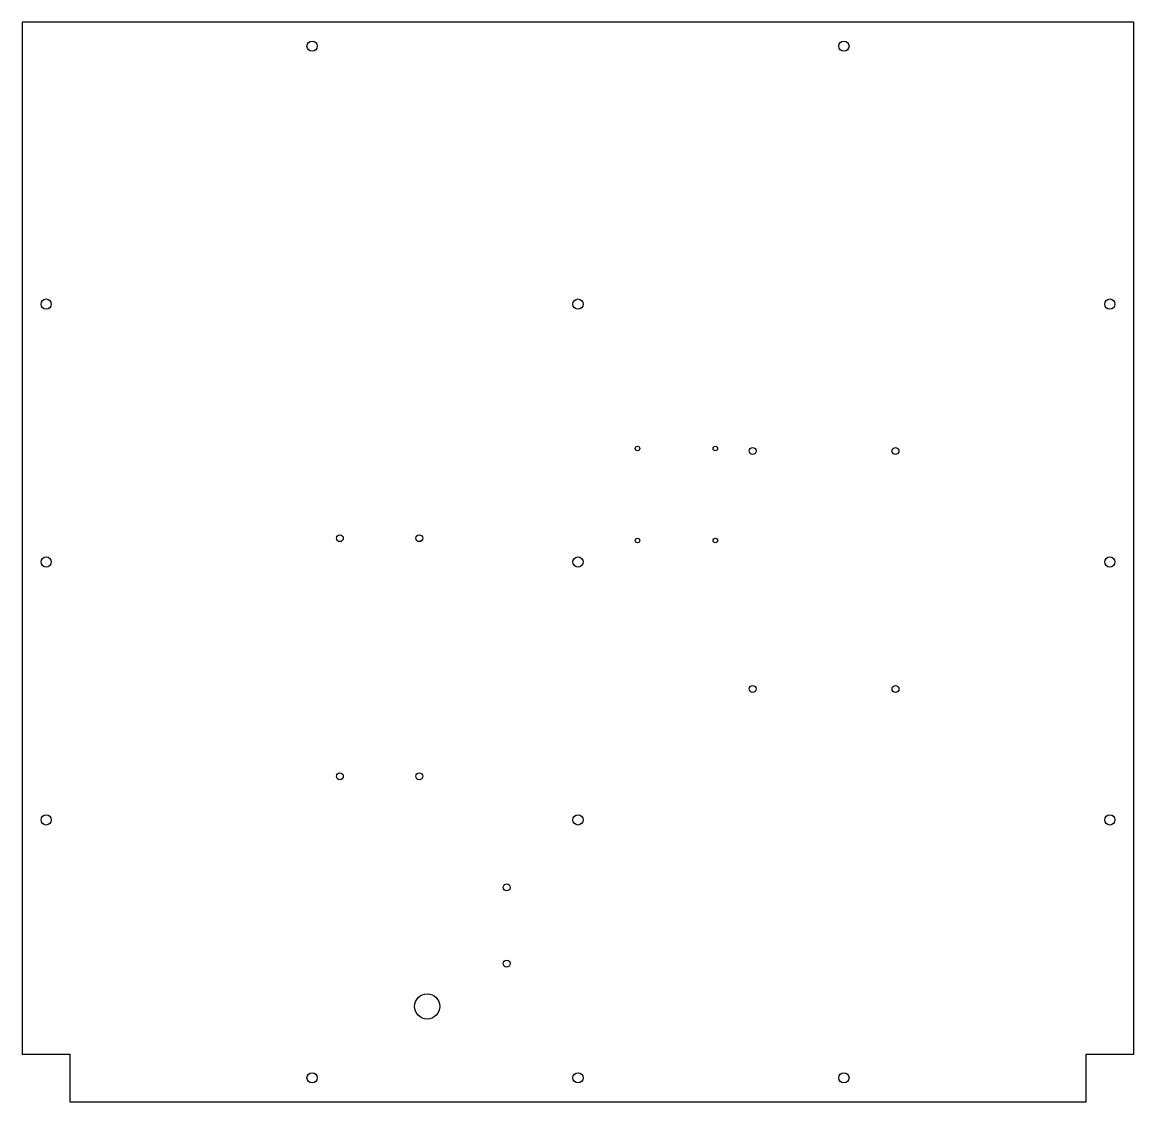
# Model space of a CAD drawing. Header units: millimetres. Extents: x -350 to 350, y -340 to 340.
import ezdxf

# ---------------------------------------------------------------- set-up
doc = ezdxf.new("R2010")
doc.units = ezdxf.units.MM
doc.layers.add('CUTOUTS', color=1, linetype='CONTINUOUS')
doc.layers.add('PERIMETER', color=5, linetype='CONTINUOUS')

msp = doc.modelspace()

# ---------------------------------------------------------------- linework, layer by layer
at = {"layer": 'CUTOUTS'}
for centre, radius in [((-167.5, 325), 3.225), ((167.5, 325), 3.225), ((-335, 162.5), 3.225), ((0, 162.5), 3.225), ((335, 162.5), 3.225), ((37.5, 71.5), 1.425), ((86.5, 71.5), 1.425), ((110, 70), 2.175), ((200, 70), 2.175), ((-150, 15), 2.175), ((-100, 15), 2.175), ((37.5, 13.5), 1.425), ((86.5, 13.5), 1.425), ((-335, 0), 3.225), ((0, 0), 3.225), ((335, 0), 3.225), ((110, -80), 2.175), ((200, -80), 2.175), ((-150, -135), 2.175), ((-100, -135), 2.175), ((-335, -162.5), 3.225), ((0, -162.5), 3.225), ((335, -162.5), 3.225), ((-45, -205), 2.175), ((-45, -253), 2.175), ((-95, -280), 7.925), ((-167.5, -325), 3.225), ((0, -325), 3.225), ((167.5, -325), 3.225)]:
    msp.add_circle(centre, radius, dxfattribs=at)
at = {"layer": 'PERIMETER'}
for p, q in [((350.075, 340.075), (-350.075, 340.075)), ((-350.075, 340.075), (-350.075, -310.075)), ((350.075, -310.075), (350.075, 340.075)), ((-350.075, -310.075), (-320.075, -310.075)), ((-320.075, -310.075), (-320.075, -340.075)), ((320.075, -340.075), (320.075, -310.075)), ((320.075, -310.075), (350.075, -310.075)), ((-320.075, -340.075), (320.075, -340.075))]:
    msp.add_line(p, q, dxfattribs=at)

doc.saveas('drawing.dxf')
